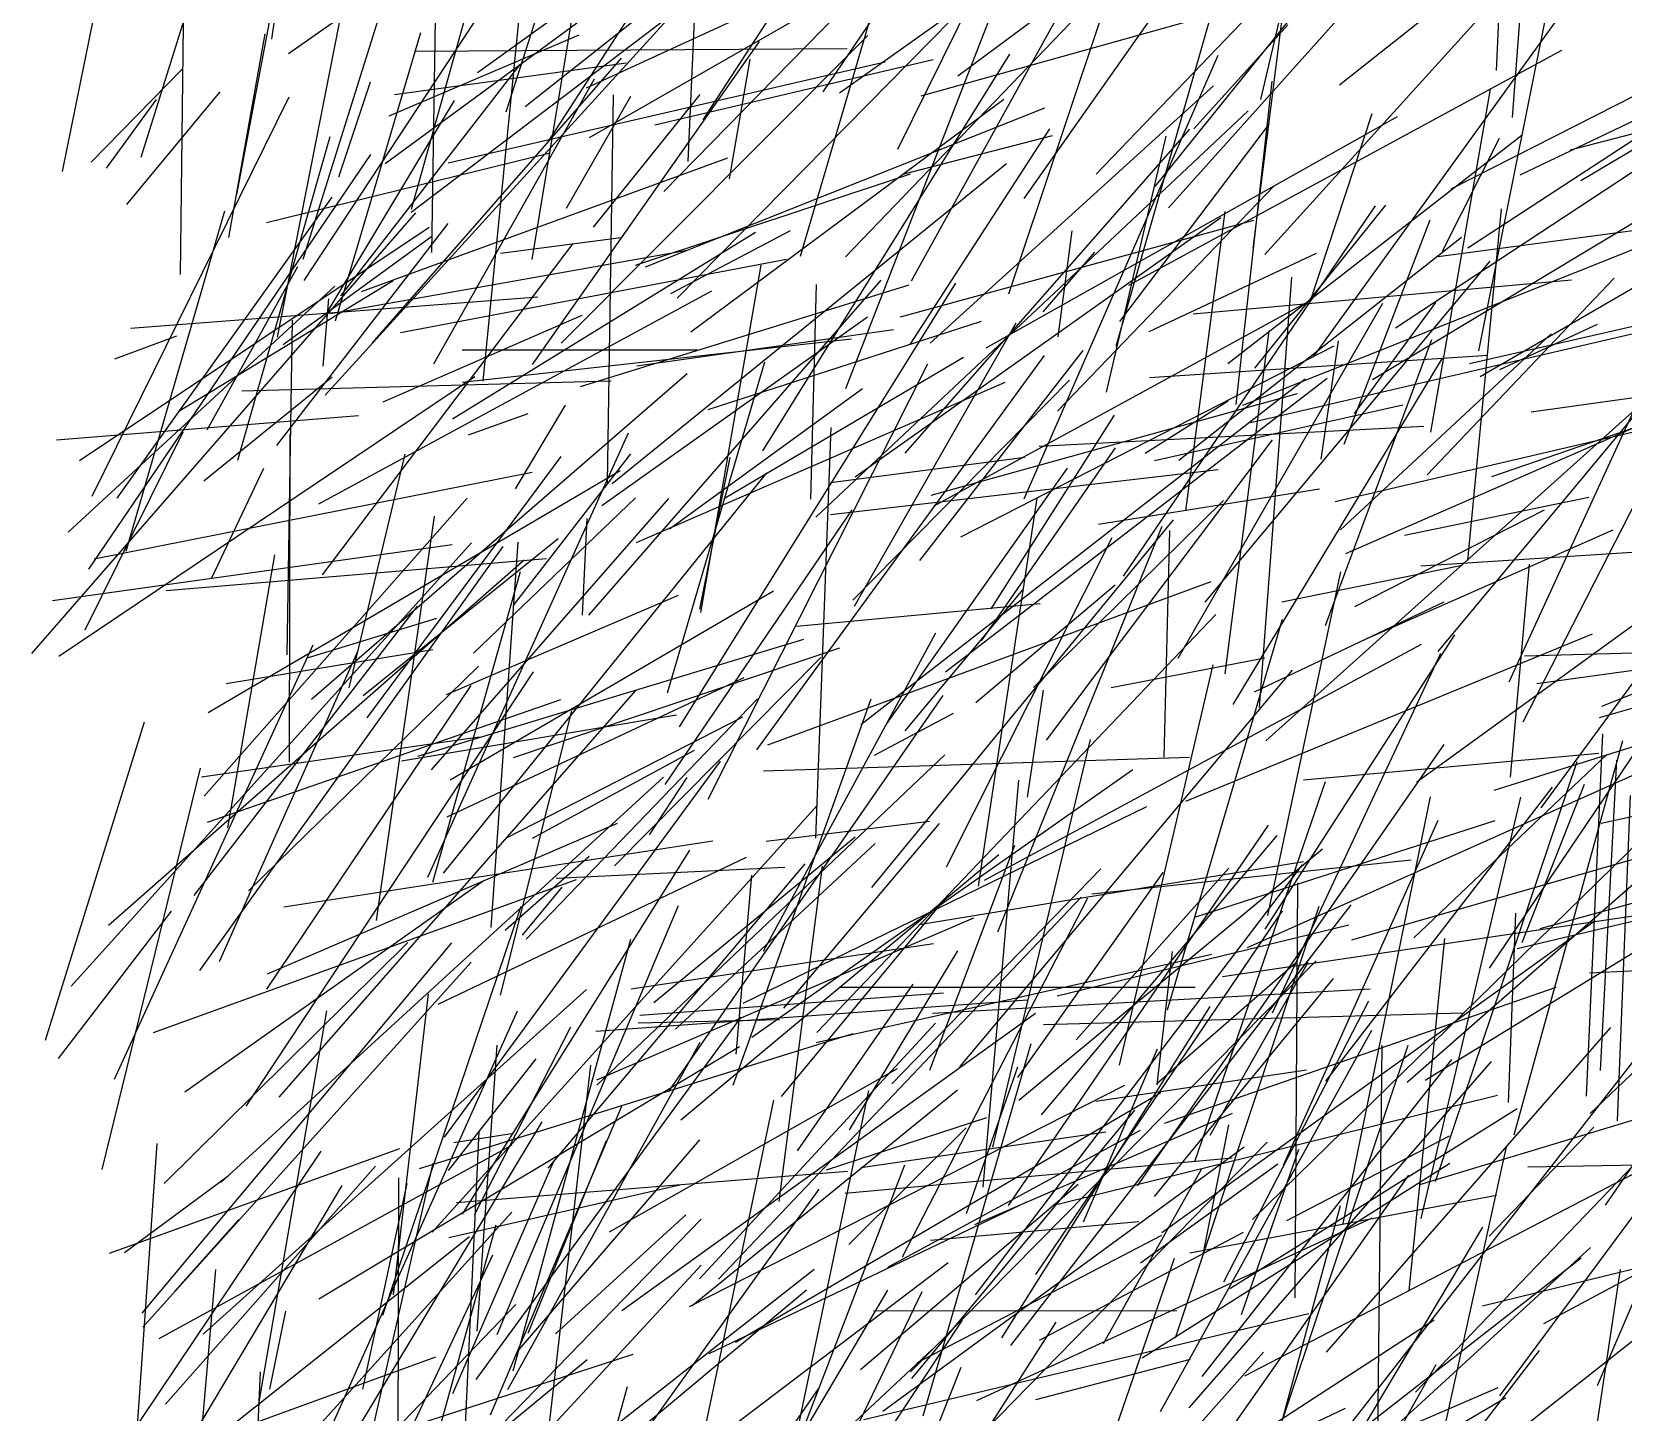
# Model space of a CAD drawing. Header units: metres. Extents: x 0 to 1019, y 0 to 619.
# Drawn here: x 0.2 to 71.5, y 294.1 to 355.9 of the extents above; entities that cross this region are included whole.
import ezdxf

# ---------------------------------------------------------------- set-up
doc = ezdxf.new("R2010")
doc.units = ezdxf.units.M

msp = doc.modelspace()

# ---------------------------------------------------------------- linework, layer by layer
at = {"color": 162}
for p, q in [((35.666, 353.242), (48.367, 371.918)), ((3.918, 341.278), (6.694, 342.309)), ((7.922, 321.683), (19.708, 335.035)), ((18.948, 322.404), (33.447, 330.873))]:
    msp.add_line(p, q, dxfattribs=at)
at = {"color": 44}
for p, q in [((5.108, 350.314), (11.267, 369.99)), ((63.238, 345.861), (81.822, 348.344)), ((24.788, 340.039), (39.525, 344.585)), ((13.267, 340.94), (13.518, 343.966)), ((16.416, 299.341), (17.989, 312.816))]:
    msp.add_line(p, q, dxfattribs=at)
at = {"color": 242}
for p, q in [((29.615, 350.11), (30.509, 369.776)), ((65.058, 341.63), (68.066, 356.58)), ((55.818, 311.975), (63.357, 328.079))]:
    msp.add_line(p, q, dxfattribs=at)
at = {"color": 204}
for p, q in [((55.294, 352.889), (59.235, 369.827)), ((21.878, 335.45), (24.12, 339.191))]:
    msp.add_line(p, q, dxfattribs=at)
at = {"color": 241}
msp.add_line((21.461, 352.349), (26.75, 368.826), dxfattribs=at)
at = {"color": 197}
for p, q in [((47.916, 349.549), (66.702, 369.126)), ((42.772, 328.633), (48.784, 337.284))]:
    msp.add_line(p, q, dxfattribs=at)
at = {"color": 166}
for p, q in [((58.811, 353.552), (76.943, 367.92)), ((30.135, 300.05), (40.707, 311.509))]:
    msp.add_line(p, q, dxfattribs=at)
at = {"color": 130}
for p, q in [((1.583, 349.673), (5.067, 366.98)), ((12.415, 344.782), (20.468, 356.999)), ((55.026, 340.86), (60.898, 348.153)), ((54.833, 338.418), (74.196, 342.921))]:
    msp.add_line(p, q, dxfattribs=at)
at = {"color": 90}
for p, q in [((10.954, 355.598), (12.612, 366.977)), ((18.132, 346.032), (18.383, 362.131)), ((51.587, 327.862), (60.757, 343.774)), ((19.365, 287.623), (20.25, 306.669))]:
    msp.add_line(p, q, dxfattribs=at)
at = {"color": 142}
for p, q in [((39.017, 350.668), (46.971, 366.755)), ((6.129, 304.328), (17.055, 315.124)), ((47.341, 302.609), (50.664, 310.36))]:
    msp.add_line(p, q, dxfattribs=at)
at = {"color": 195}
for p, q in [((28.537, 348.77), (44.826, 365.431)), ((60.295, 340.355), (72.62, 347.753)), ((30.524, 339), (42.769, 342.955)), ((57.094, 289.336), (66.275, 294.734))]:
    msp.add_line(p, q, dxfattribs=at)
at = {"color": 164}
for p, q in [((36.68, 345.843), (55.596, 365.532)), ((13.815, 342.971), (17.634, 355.901)), ((67.053, 325.014), (74.462, 339.495)), ((25.531, 308.736), (41.121, 323.536)), ((43.686, 297.413), (53.025, 312.252)), ((57.813, 290.235), (70.073, 301.45))]:
    msp.add_line(p, q, dxfattribs=at)
at = {"color": 52}
for p, q in [((44.684, 348.454), (56.873, 365.771)), ((19.487, 341.676), (30.039, 341.681)), ((6.239, 291.17), (19.814, 301.952))]:
    msp.add_line(p, q, dxfattribs=at)
at = {"color": 126}
for p, q in [((22.623, 345.721), (25.817, 365.05)), ((30.512, 321.539), (40.369, 341.05)), ((70.382, 295.269), (77.639, 312.189)), ((39.338, 287.528), (46.123, 298.11)), ((32.902, 289.753), (40.565, 296.878))]:
    msp.add_line(p, q, dxfattribs=at)
at = {"color": 173}
for p, q in [((16.046, 350.021), (35.018, 363.965)), ((62.279, 322.321), (78.671, 334.196))]:
    msp.add_line(p, q, dxfattribs=at)
at = {"color": 236}
for p, q in [((22.318, 352.575), (36.637, 363.927)), ((25.532, 308.97), (42.425, 316.233))]:
    msp.add_line(p, q, dxfattribs=at)
at = {"color": 99}
for p, q in [((23.314, 350.958), (31.451, 363.537)), ((42.981, 341.769), (61.419, 352.137)), ((37.852, 317.587), (51.373, 334.056))]:
    msp.add_line(p, q, dxfattribs=at)
at = {"color": 115}
for p, q in [((30.297, 351.982), (37.554, 363.157)), ((21.782, 330.203), (27.056, 337.017)), ((1.128, 330.444), (19.037, 332.96)), ((27.064, 313.042), (40.619, 315.08)), ((15.991, 285.321), (30.205, 300.668))]:
    msp.add_line(p, q, dxfattribs=at)
at = {"color": 143}
for p, q in [((41.71, 353.961), (54.713, 363.61)), ((31.28, 335.047), (41.969, 341.346)), ((56.302, 305.148), (63.238, 320.601)), ((30.557, 296.703), (44.803, 303.503))]:
    msp.add_line(p, q, dxfattribs=at)
at = {"color": 138}
for p, q in [((17.221, 347.975), (21.318, 362.612)), ((33.117, 319.661), (40.441, 320.562)), ((19.513, 302.949), (29.702, 319.265)), ((50.636, 308.803), (56.846, 314.213))]:
    msp.add_line(p, q, dxfattribs=at)
at = {"color": 235}
for p, q in [((20.171, 354.098), (31.834, 362.489)), ((6.792, 338.927), (16.392, 344.785)), ((36.826, 301.588), (42.084, 306.823))]:
    msp.add_line(p, q, dxfattribs=at)
at = {"color": 41}
for p, q in [((65.857, 354.191), (66.256, 362.976)), ((59.02, 337.446), (62.883, 347.509)), ((5.145, 298.515), (19.032, 315.106))]:
    msp.add_line(p, q, dxfattribs=at)
at = {"color": 224}
msp.add_line((6.869, 345.053), (7.054, 360.247), dxfattribs=at)
at = {"color": 104}
msp.add_line((9.393, 348.644), (11.587, 360.251), dxfattribs=at)
at = {"color": 190}
for p, q in [((34.654, 345.875), (38.968, 360.563)), ((49.377, 344.568), (68.78, 355.108)), ((8.056, 338.088), (12.129, 345.416)), ((35.383, 311.084), (53.267, 329.824)), ((18.826, 320.756), (32.133, 326.991)), ((33, 322.811), (52.089, 323.419)), ((67.98, 298.043), (83.444, 306.339))]:
    msp.add_line(p, q, dxfattribs=at)
at = {"color": 2}
for p, q in [((69.633, 349.259), (88.429, 360.411)), ((13.584, 343.309), (29.573, 346.138)), ((55.233, 325.65), (56.686, 344.936)), ((10.737, 313.029), (19.892, 326.631)), ((13.059, 299.158), (31.921, 310.457)), ((35.821, 304.932), (43.006, 307.28)), ((22.451, 297.624), (25.968, 306.243)), ((62.517, 289.836), (81.698, 304.974))]:
    msp.add_line(p, q, dxfattribs=at)
at = {"color": 159}
msp.add_line((25.059, 353.421), (38.509, 359.6), dxfattribs=at)
at = {"color": 85}
for p, q in [((25.206, 351.199), (40.446, 359.939)), ((42.908, 317.91), (62.494, 328.489))]:
    msp.add_line(p, q, dxfattribs=at)
at = {"color": 184}
for p, q in [((29.128, 343.998), (44.438, 359.548)), ((55.465, 345.946), (65.277, 356.764)), ((13.549, 286.959), (25.101, 296.43))]:
    msp.add_line(p, q, dxfattribs=at)
at = {"color": 8}
for p, q in [((54.952, 346.215), (56.705, 360.194)), ((12.37, 345.741), (16.216, 358.041))]:
    msp.add_line(p, q, dxfattribs=at)
at = {"color": 50}
for p, q in [((11.207, 342.242), (14.573, 359.256)), ((41.154, 327.256), (58.258, 340.403)), ((27.299, 333.04), (43.837, 340.234))]:
    msp.add_line(p, q, dxfattribs=at)
at = {"color": 11}
for p, q in [((36.683, 339.945), (44.239, 359.369)), ((21.06, 297.553), (29.192, 316.78)), ((2.823, 279.065), (21.891, 298.895))]:
    msp.add_line(p, q, dxfattribs=at)
at = {"color": 88}
for p, q in [((50.55, 348.991), (58.536, 358.904)), ((65.648, 336.003), (73.902, 338.833)), ((29.056, 311.244), (37.999, 319.551))]:
    msp.add_line(p, q, dxfattribs=at)
at = {"color": 227}
for p, q in [((57.638, 341.354), (70.627, 359.321)), ((36.629, 290.226), (41.915, 298.206))]:
    msp.add_line(p, q, dxfattribs=at)
at = {"color": 176}
for p, q in [((36.402, 353.192), (43.559, 358.283)), ((48.01, 333.869), (57.923, 335.443)), ((46.155, 312.731), (59.229, 315.912)), ((23.68, 297.585), (29.519, 302.919))]:
    msp.add_line(p, q, dxfattribs=at)
at = {"color": 98}
for p, q in [((43.996, 344.186), (48.682, 358.222)), ((39.356, 337.043), (52.103, 351.565)), ((13.43, 292.957), (21.965, 312.06)), ((45.372, 297.306), (54.514, 302.144))]:
    msp.add_line(p, q, dxfattribs=at)
at = {"color": 155}
for p, q in [((11.709, 354.961), (15.994, 357.966)), ((46.214, 342.265), (46.838, 347.017)), ((27.881, 319.941), (29.576, 322.521))]:
    msp.add_line(p, q, dxfattribs=at)
at = {"color": 222}
for p, q in [((13.345, 339.639), (30.113, 358.049)), ((47.014, 310.763), (53.855, 318.456))]:
    msp.add_line(p, q, dxfattribs=at)
at = {"color": 177}
for p, q in [((17.199, 347.847), (30.647, 358.052)), ((27.713, 345.397), (45.605, 352.515)), ((26.288, 289.424), (41.275, 300.782))]:
    msp.add_line(p, q, dxfattribs=at)
at = {"color": 201}
for p, q in [((20.428, 340.276), (22.156, 357.735)), ((1.961, 313.166), (19.906, 333.023)), ((26.325, 318.558), (35.567, 327.894))]:
    msp.add_line(p, q, dxfattribs=at)
at = {"color": 253}
for p, q in [((48.807, 341.847), (53.339, 357.668)), ((40.51, 335.168), (56.939, 339.727)), ((18.874, 304.901), (22.806, 309.908))]:
    msp.add_line(p, q, dxfattribs=at)
at = {"color": 141}
for p, q in [((51.154, 348.047), (59.843, 357.738)), ((22.642, 341.023), (32.823, 355.494)), ((50.308, 340.433), (65.469, 341.445)), ((36.643, 303.896), (54.009, 305.48)), ((10.864, 295.108), (11.588, 298.601))]:
    msp.add_line(p, q, dxfattribs=at)
at = {"color": 19}
for p, q in [((66.918, 349.515), (83.396, 357.398)), ((33.702, 303.523), (35.645, 318.538)), ((15.929, 298.428), (22.132, 316.753))]:
    msp.add_line(p, q, dxfattribs=at)
at = {"color": 150}
for p, q in [((39.639, 344.773), (46.353, 356.921)), ((59.853, 328.656), (71.092, 333.608)), ((62.652, 308.958), (82.469, 321.091)), ((49.111, 286.432), (61.932, 304.696))]:
    msp.add_line(p, q, dxfattribs=at)
at = {"color": 112}
for p, q in [((40.063, 353.063), (55.208, 357.283)), ((31.64, 308.729), (37.83, 326.043))]:
    msp.add_line(p, q, dxfattribs=at)
at = {"color": 100}
for p, q in [((64.572, 346.245), (81.212, 357.116)), ((32.968, 337.153), (44.045, 354.929)), ((50.525, 336.724), (61.661, 339.22))]:
    msp.add_line(p, q, dxfattribs=at)
at = {"color": 106}
for p, q in [((66.568, 352.092), (66.95, 357.028)), ((8.611, 314.263), (14.821, 328.169)), ((66.785, 314.846), (80.529, 318.122)), ((45.205, 294.639), (52.141, 296.452))]:
    msp.add_line(p, q, dxfattribs=at)
at = {"color": 59}
for p, q in [((52.294, 351.583), (56.501, 356.247)), ((3.678, 301.203), (16.693, 305.898))]:
    msp.add_line(p, q, dxfattribs=at)
at = {"color": 23}
for p, q in [((9.032, 346.708), (10.665, 355.843)), ((18.784, 326.236), (29.187, 330.681)), ((70.739, 303.354), (83.614, 322.049)), ((60.534, 292.907), (60.737, 310.517))]:
    msp.add_line(p, q, dxfattribs=at)
at = {"color": 91}
for p, q in [((16.221, 352.157), (24.733, 355.793)), ((18.116, 322.854), (28.751, 335.011))]:
    msp.add_line(p, q, dxfattribs=at)
at = {"color": 109}
for p, q in [((23.933, 341.975), (37.678, 355.756)), ((27.323, 340.954), (38.825, 342.588))]:
    msp.add_line(p, q, dxfattribs=at)
at = {"color": 129}
for p, q in [((63.826, 348.888), (76.924, 355.559)), ((38.571, 300.578), (49.894, 306.719)), ((13.059, 285.077), (30.209, 302.728))]:
    msp.add_line(p, q, dxfattribs=at)
at = {"color": 152}
for p, q in [((15.479, 341.993), (26.639, 354.741)), ((51.618, 336.738), (64.286, 346.72)), ((56.459, 302.664), (63.743, 306.465))]:
    msp.add_line(p, q, dxfattribs=at)
at = {"color": 231}
msp.add_line((16.451, 353.118), (26.84, 354.542), dxfattribs=at)
at = {"color": 1}
for p, q in [((17.36, 355.055), (36.743, 355.182)), ((3.637, 315.899), (22.277, 332.274)), ((42.495, 299.334), (57.161, 318.605)), ((39.226, 301.04), (47.532, 317.119))]:
    msp.add_line(p, q, dxfattribs=at)
at = {"color": 146}
for p, q in [((18.869, 350.054), (38.454, 354.582)), ((50.858, 302.13), (70.283, 316.103)), ((32.089, 286.32), (39.329, 305.156))]:
    msp.add_line(p, q, dxfattribs=at)
at = {"color": 132}
msp.add_line((28.128, 351.756), (40.599, 354.683), dxfattribs=at)
at = {"color": 255}
for p, q in [((31.467, 349.343), (32.398, 354.709)), ((29.677, 298.806), (49.194, 308.736))]:
    msp.add_line(p, q, dxfattribs=at)
at = {"color": 226}
msp.add_line((44.682, 335.005), (53.377, 354.883), dxfattribs=at)
at = {"color": 154}
for p, q in [((69.171, 350.642), (85.86, 354.975)), ((1.3, 337.64), (14.842, 338.738)), ((7.875, 297.567), (25.069, 313.017))]:
    msp.add_line(p, q, dxfattribs=at)
at = {"color": 102}
for p, q in [((2.861, 350.088), (6.946, 354.26)), ((39.356, 324.6), (44.632, 330.941))]:
    msp.add_line(p, q, dxfattribs=at)
at = {"color": 103}
for p, q in [((14.056, 344.091), (22.091, 354.466)), ((11.285, 308.187), (27.277, 326.418)), ((52.338, 305.315), (58.193, 322.337))]:
    msp.add_line(p, q, dxfattribs=at)
at = {"color": 16}
for p, q in [((18.226, 341.047), (25.427, 353.814)), ((29.745, 342.482), (43.766, 352.912)), ((21.538, 295.098), (30.164, 310.655))]:
    msp.add_line(p, q, dxfattribs=at)
at = {"color": 7}
for p, q in [((4.453, 348.187), (8.643, 353.236)), ((49.14, 331.534), (60.427, 348.135))]:
    msp.add_line(p, q, dxfattribs=at)
at = {"color": 178}
for p, q in [((13.968, 349.428), (15.376, 353.682)), ((35.343, 334.176), (54.729, 352.384)), ((66.652, 306.511), (71.516, 324.176)), ((7.061, 308.431), (20.477, 317.922))]:
    msp.add_line(p, q, dxfattribs=at)
at = {"color": 14}
for p, q in [((25.379, 347.176), (30.163, 353.124)), ((65.121, 340.486), (80.834, 349.588)), ((71.273, 307.134), (71.864, 321.711)), ((6.858, 282.12), (8.443, 300.47))]:
    msp.add_line(p, q, dxfattribs=at)
at = {"color": 245}
for p, q in [((26, 335.713), (26.271, 353.111)), ((37.103, 335.99), (53.495, 347.602)), ((18.14, 302.149), (35.408, 321.259))]:
    msp.add_line(p, q, dxfattribs=at)
at = {"color": 42}
for p, q in [((40.47, 341.973), (53.17, 353.512)), ((28.698, 326.314), (33.064, 341.139)), ((65.228, 298.838), (83.815, 303.4))]:
    msp.add_line(p, q, dxfattribs=at)
at = {"color": 4}
for p, q in [((54.19, 339.235), (55.798, 353.713)), ((67.406, 338.894), (82.181, 340.976))]:
    msp.add_line(p, q, dxfattribs=at)
at = {"color": 254}
for p, q in [((62.912, 337.983), (65.59, 353.353)), ((46.181, 338.924), (55.894, 349.019)), ((11.649, 328.015), (11.89, 343.007))]:
    msp.add_line(p, q, dxfattribs=at)
at = {"color": 95}
for p, q in [((2.903, 335.128), (11.741, 353.021)), ((3.002, 332.312), (22.624, 336.196))]:
    msp.add_line(p, q, dxfattribs=at)
at = {"color": 203}
for p, q in [((3.544, 349.811), (5.787, 352.899)), ((58.98, 302.532), (62.902, 321.642)), ((53.897, 299.617), (66.782, 307.681))]:
    msp.add_line(p, q, dxfattribs=at)
at = {"color": 207}
for p, q in [((13.486, 343.43), (19.14, 352.85)), ((21.418, 315.676), (25.177, 318.992)), ((26.102, 302.155), (38.999, 309.471))]:
    msp.add_line(p, q, dxfattribs=at)
at = {"color": 211}
for p, q in [((24.163, 348.022), (27.048, 353.045)), ((39.244, 349.554), (45.959, 351.28)), ((3.951, 287.199), (14.107, 304.237))]:
    msp.add_line(p, q, dxfattribs=at)
at = {"color": 32}
for p, q in [((48.976, 342.951), (55.681, 351.803)), ((4.626, 342.655), (22.879, 344.054)), ((37.08, 330.186), (44.33, 342.894)), ((67.81, 315.746), (84.086, 320.223)), ((26.654, 298.632), (45.196, 311.952))]:
    msp.add_line(p, q, dxfattribs=at)
at = {"color": 21}
for p, q in [((57.51, 343.831), (60.275, 352.26)), ((28.779, 333.651), (37.439, 339.943)), ((2.595, 329.138), (6.978, 338.007)), ((38.516, 324.907), (46.632, 336.378)), ((7.737, 313.863), (21.333, 332.872)), ((54.694, 314.901), (72.347, 322.781)), ((20.165, 297.701), (21.057, 310.517))]:
    msp.add_line(p, q, dxfattribs=at)
at = {"color": 183}
for p, q in [((9.431, 336.737), (13.572, 351.239)), ((4.359, 301.232), (9.009, 304.666))]:
    msp.add_line(p, q, dxfattribs=at)
at = {"color": 172}
msp.add_line((39.578, 341.922), (45.835, 351.587), dxfattribs=at)
at = {"color": 33}
for p, q in [((48.371, 339.775), (51.049, 351.256)), ((9.651, 277.724), (10.456, 295.881))]:
    msp.add_line(p, q, dxfattribs=at)
at = {"color": 206}
for p, q in [((53.805, 341.059), (67.012, 351.315)), ((36.001, 335.726), (44.718, 336.862)), ((51.923, 321.455), (70.164, 328.953))]:
    msp.add_line(p, q, dxfattribs=at)
at = {"color": 9}
msp.add_line((61.335, 342.667), (74.064, 351.041), dxfattribs=at)
at = {"color": 81}
for p, q in [((63.434, 346.093), (65.991, 351.166)), ((14.43, 326.539), (16.933, 337.007)), ((5.657, 311.084), (24.622, 317.94))]:
    msp.add_line(p, q, dxfattribs=at)
at = {"color": 139}
for p, q in [((2.752, 331.857), (15.401, 350.431)), ((4.021, 335.027), (13.665, 348.516)), ((20.119, 295.538), (31.991, 311.777))]:
    msp.add_line(p, q, dxfattribs=at)
at = {"color": 111}
for p, q in [((10.717, 347.383), (23.44, 350.502)), ((44.395, 309.078), (50.912, 318.253))]:
    msp.add_line(p, q, dxfattribs=at)
at = {"color": 189}
for p, q in [((14.973, 344.29), (31.403, 350.282)), ((23.712, 318.006), (33.952, 318.498)), ((53.575, 313.591), (72.489, 316.395)), ((27.383, 311.527), (33.717, 311.671)), ((21.634, 284.761), (35.494, 304.074))]:
    msp.add_line(p, q, dxfattribs=at)
at = {"color": 68}
for p, q in [((26.218, 335.683), (43.889, 350.033)), ((36.855, 306.732), (41.706, 314.742))]:
    msp.add_line(p, q, dxfattribs=at)
at = {"color": 136}
for p, q in [((27.259, 345.468), (39.581, 349.571)), ((1.408, 327.954), (20.054, 340.484)), ((66.419, 326.808), (72.818, 340.713)), ((61.855, 308.866), (80.549, 325.261)), ((5.181, 297.892), (19.889, 314.234))]:
    msp.add_line(p, q, dxfattribs=at)
at = {"color": 87}
for p, q in [((0.201, 328.073), (17.42, 347.822)), ((40.576, 311.954), (60.193, 313.045)), ((45.551, 311.444), (64.33, 311.967))]:
    msp.add_line(p, q, dxfattribs=at)
at = {"color": 251}
msp.add_line((4.43, 332.655), (8.847, 347.906), dxfattribs=at)
at = {"color": 96}
for p, q in [((39.135, 343.157), (54.978, 347.481)), ((45.528, 343.385), (47.855, 346.052)), ((30.14, 330.057), (31.502, 336.857))]:
    msp.add_line(p, q, dxfattribs=at)
at = {"color": 191}
for p, q in [((51.931, 334.462), (53.699, 347.876)), ((6.228, 330.895), (23.271, 332.326)), ((54.576, 295.71), (73.94, 305.771)), ((56.182, 287.176), (65.238, 302.372))]:
    msp.add_line(p, q, dxfattribs=at)
at = {"color": 37}
msp.add_line((63.243, 328.158), (79.628, 347.856), dxfattribs=at)
at = {"color": 15}
for p, q in [((64.57, 332.234), (66.085, 347.993)), ((2.338, 336.712), (18.009, 347.18)), ((62.221, 294.966), (76.3, 309.627))]:
    msp.add_line(p, q, dxfattribs=at)
at = {"color": 45}
msp.add_line((11.181, 337.392), (18.87, 347.344), dxfattribs=at)
at = {"color": 30}
for p, q in [((11.473, 341.919), (18.129, 346.765)), ((55.6, 316.327), (58.874, 331.724))]:
    msp.add_line(p, q, dxfattribs=at)
at = {"color": 148}
for p, q in [((19.064, 338.591), (32.644, 346.944)), ((41.849, 333.292), (58.58, 341.855)), ((11.559, 281.283), (20.86, 301.129))]:
    msp.add_line(p, q, dxfattribs=at)
at = {"color": 250}
for p, q in [((21.207, 346.008), (26.608, 346.711)), ((8.107, 325.423), (26.569, 336.265)), ((39.972, 315.925), (57.207, 318.748))]:
    msp.add_line(p, q, dxfattribs=at)
at = {"color": 156}
for p, q in [((28.852, 344.202), (34.206, 347.025)), ((8.666, 304.368), (28.517, 322.536)), ((37.36, 305.047), (48.342, 306.641))]:
    msp.add_line(p, q, dxfattribs=at)
at = {"color": 169}
for p, q in [((54.491, 339.193), (73.492, 346.78)), ((62.143, 315.336), (70.798, 323.548)), ((40.723, 280.22), (55.408, 296.771))]:
    msp.add_line(p, q, dxfattribs=at)
at = {"color": 43}
for p, q in [((13.226, 331.599), (24.471, 346.441)), ((10.766, 313.715), (26.447, 320.462))]:
    msp.add_line(p, q, dxfattribs=at)
at = {"color": 39}
msp.add_line((50.287, 342.502), (57.78, 346.011), dxfattribs=at)
at = {"color": 69}
msp.add_line((16.723, 342.45), (34.032, 345.744), dxfattribs=at)
at = {"color": 182}
for p, q in [((30.189, 329.909), (32.894, 345.475)), ((70.542, 320.473), (72.959, 320.989)), ((21.781, 295.927), (27.047, 315.273)), ((35.379, 279.802), (41.857, 296.098))]:
    msp.add_line(p, q, dxfattribs=at)
at = {"color": 192}
for p, q in [((52.791, 330.376), (65.573, 345.657)), ((62.471, 331.993), (80.649, 333.185)), ((70.517, 309.39), (71.255, 323.296))]:
    msp.add_line(p, q, dxfattribs=at)
at = {"color": 208}
for p, q in [((64.645, 341.065), (84.448, 345.605)), ((6.612, 299.502), (9.481, 302.705))]:
    msp.add_line(p, q, dxfattribs=at)
at = {"color": 225}
for p, q in [((25.176, 329.794), (38.267, 344.801)), ((1.831, 333.504), (13.781, 344.524))]:
    msp.add_line(p, q, dxfattribs=at)
at = {"color": 168}
for p, q in [((29.235, 324.785), (41.626, 344.659)), ((50.647, 308.737), (51.329, 314.717)), ((60.968, 287.991), (67.785, 296.837))]:
    msp.add_line(p, q, dxfattribs=at)
at = {"color": 249}
msp.add_line((35.124, 334.984), (35.367, 344.599), dxfattribs=at)
at = {"color": 58}
for p, q in [((52.265, 343.291), (69.213, 344.809)), ((15.234, 325.184), (23.935, 336.892)), ((59.509, 330.175), (68.006, 334.513))]:
    msp.add_line(p, q, dxfattribs=at)
at = {"color": 118}
for p, q in [((62.742, 336.083), (71.132, 344.89)), ((70.469, 325.206), (84.32, 329.132))]:
    msp.add_line(p, q, dxfattribs=at)
at = {"color": 193}
msp.add_line((13.07, 334.775), (30.681, 344.318), dxfattribs=at)
at = {"color": 119}
msp.add_line((40.652, 334.684), (57.438, 343.86), dxfattribs=at)
at = {"color": 63}
for p, q in [((15.944, 339.343), (24.877, 343.226)), ((43.981, 303.337), (55.638, 320.373)), ((29.293, 307.181), (43.545, 319.068)), ((25.489, 311.152), (44.832, 312.553))]:
    msp.add_line(p, q, dxfattribs=at)
at = {"color": 60}
for p, q in [((25.748, 334.7), (37.659, 343.149)), ((54.052, 325.79), (63.43, 341.306))]:
    msp.add_line(p, q, dxfattribs=at)
at = {"color": 54}
for p, q in [((59.492, 338.821), (63.134, 343.796)), ((7.918, 335.812), (13.666, 340.467)), ((42.516, 325.869), (48.756, 331.15))]:
    msp.add_line(p, q, dxfattribs=at)
at = {"color": 53}
for p, q in [((53.697, 327.165), (55.667, 342.533)), ((44.83, 321.634), (45.55, 326.432)), ((42.56, 294.602), (60.278, 302.779))]:
    msp.add_line(p, q, dxfattribs=at)
at = {"color": 145}
for p, q in [((66.005, 340.8), (70.377, 342.824)), ((21.787, 323.405), (36.424, 328.328))]:
    msp.add_line(p, q, dxfattribs=at)
at = {"color": 246}
for p, q in [((19.494, 340.225), (36.948, 342.169)), ((54.321, 280.532), (63.144, 296.219))]:
    msp.add_line(p, q, dxfattribs=at)
at = {"color": 215}
msp.add_line((57.999, 336.782), (58.775, 342.085), dxfattribs=at)
at = {"color": 220}
msp.add_line((58.196, 329.333), (62.955, 342.135), dxfattribs=at)
at = {"color": 131}
for p, q in [((58.864, 333.615), (68.299, 342.397)), ((15.649, 316.101), (18.251, 334.222)), ((41.805, 309.553), (56.71, 327.318)), ((46.792, 287.659), (63.066, 298.216))]:
    msp.add_line(p, q, dxfattribs=at)
at = {"color": 40}
for p, q in [((32.696, 323.753), (45.588, 341.427)), ((24.878, 329.792), (25.091, 334.121)), ((67.666, 326.725), (72.969, 327.464)), ((38.752, 308.79), (48.115, 318.426)), ((52.112, 301.223), (65.852, 303.798))]:
    msp.add_line(p, q, dxfattribs=at)
at = {"color": 117}
msp.add_line((39.999, 332.243), (47.33, 341.655), dxfattribs=at)
at = {"color": 157}
for p, q in [((9.615, 339.842), (26.177, 340.288)), ((33.917, 312.181), (40.884, 320.455)), ((40.456, 309.397), (44.26, 319.478))]:
    msp.add_line(p, q, dxfattribs=at)
at = {"color": 66}
for p, q in [((12.743, 326.031), (29.572, 340.617)), ((53.639, 299.916), (60.13, 312.505)), ((37.928, 298.614), (51.526, 298.639))]:
    msp.add_line(p, q, dxfattribs=at)
at = {"color": 135}
for p, q in [((36.996, 330.46), (46.72, 340.316)), ((56.235, 330.392), (64.323, 332.023))]:
    msp.add_line(p, q, dxfattribs=at)
at = {"color": 114}
msp.add_line((37.368, 324.894), (57.282, 340.378), dxfattribs=at)
at = {"color": 67}
msp.add_line((55.521, 324.151), (73.431, 340.225), dxfattribs=at)
at = {"color": 28}
msp.add_line((50.102, 337.048), (53.823, 339.395), dxfattribs=at)
at = {"color": 223}
for p, q in [((59.096, 332.546), (74.081, 339.101)), ((28.082, 312.437), (37.111, 319.861)), ((31.78, 310.118), (32.472, 318.141)), ((1.404, 309.918), (6.462, 316.524)), ((35.363, 310.644), (53.1, 314.592))]:
    msp.add_line(p, q, dxfattribs=at)
at = {"color": 83}
for p, q in [((19.78, 337.862), (22.456, 338.818)), ((59.375, 315.238), (74.477, 319.564))]:
    msp.add_line(p, q, dxfattribs=at)
at = {"color": 75}
for p, q in [((35.343, 319.796), (36.033, 338.195)), ((17.951, 318.056), (26.94, 337.952))]:
    msp.add_line(p, q, dxfattribs=at)
at = {"color": 153}
for p, q in [((43.198, 330.067), (48.737, 338.757)), ((19.244, 303.471), (36.758, 304.87))]:
    msp.add_line(p, q, dxfattribs=at)
at = {"color": 92}
for p, q in [((45.35, 337.367), (62.593, 338.251)), ((29.779, 298.842), (41.699, 308.514)), ((52.724, 301.214), (53.853, 306.946))]:
    msp.add_line(p, q, dxfattribs=at)
at = {"color": 234}
for p, q in [((58.631, 334.886), (73.876, 338.437)), ((0.811, 310.748), (5.248, 325.003))]:
    msp.add_line(p, q, dxfattribs=at)
at = {"color": 57}
for p, q in [((11.75, 323.203), (11.787, 337.895)), ((44.451, 308.052), (58.062, 319.319))]:
    msp.add_line(p, q, dxfattribs=at)
at = {"color": 26}
for p, q in [((45.683, 324.183), (55.811, 337.645)), ((45.21, 300.245), (56.263, 316.539)), ((52.667, 295.676), (63.86, 309.872))]:
    msp.add_line(p, q, dxfattribs=at)
at = {"color": 160}
for p, q in [((8.265, 331.464), (10.594, 336.381)), ((31.744, 297.221), (50.812, 308.399))]:
    msp.add_line(p, q, dxfattribs=at)
at = {"color": 238}
for p, q in [((18.649, 318.23), (33.142, 336.166)), ((28.586, 322.198), (36.976, 334.515)), ((33.002, 314.733), (40.717, 329)), ((52.02, 287.25), (69.654, 300.985))]:
    msp.add_line(p, q, dxfattribs=at)
at = {"color": 121}
msp.add_line((35.995, 334.294), (53.38, 336.315), dxfattribs=at)
at = {"color": 110}
for p, q in [((67.858, 321.163), (78.28, 335.329)), ((55.842, 292.464), (61.898, 310.517))]:
    msp.add_line(p, q, dxfattribs=at)
at = {"color": 77}
for p, q in [((19.994, 328.093), (27.254, 335.046)), ((15.048, 326.188), (23.795, 333.225)), ((41.196, 318.517), (48.629, 333.263)), ((37.969, 323.519), (41.515, 325.401))]:
    msp.add_line(p, q, dxfattribs=at)
at = {"color": 123}
for p, q in [((42.641, 317.651), (45.265, 335.032)), ((39.904, 296.307), (50.858, 302.006))]:
    msp.add_line(p, q, dxfattribs=at)
at = {"color": 165}
msp.add_line((45.106, 326.552), (53.612, 334.924), dxfattribs=at)
at = {"color": 161}
for p, q in [((61.728, 333.376), (69.99, 335.077)), ((10.393, 294.537), (13.428, 312.062)), ((12.076, 292.385), (21.714, 303.041)), ((34.048, 286.87), (40.105, 299.48))]:
    msp.add_line(p, q, dxfattribs=at)
at = {"color": 35}
msp.add_line((43.507, 315.603), (50.875, 333.771), dxfattribs=at)
at = {"color": 127}
for p, q in [((50.957, 323.43), (51.207, 333.575)), ((54.424, 298.46), (57.001, 305.858))]:
    msp.add_line(p, q, dxfattribs=at)
at = {"color": 25}
for p, q in [((70.579, 325.711), (90.207, 333.511)), ((22.881, 276.834), (35.46, 295.127))]:
    msp.add_line(p, q, dxfattribs=at)
at = {"color": 49}
for p, q in [((8.993, 320.261), (11.087, 332.495)), ((48.581, 326.544), (55.478, 327.877))]:
    msp.add_line(p, q, dxfattribs=at)
at = {"color": 27}
for p, q in [((20.784, 315.795), (21.998, 333.056)), ((5.995, 292.082), (18.312, 296.554))]:
    msp.add_line(p, q, dxfattribs=at)
at = {"color": 46}
for p, q in [((18.179, 317.821), (22.11, 331.748)), ((38.35, 294.12), (54.543, 305.961))]:
    msp.add_line(p, q, dxfattribs=at)
at = {"color": 175}
for p, q in [((66.487, 322.534), (67.335, 332.073)), ((40.483, 301.783), (49.829, 302.624))]:
    msp.add_line(p, q, dxfattribs=at)
at = {"color": 167}
msp.add_line((33.2, 323.978), (53.064, 331.3), dxfattribs=at)
at = {"color": 74}
for p, q in [((34.475, 329.291), (45.403, 330.318)), ((21.204, 312.763), (24.409, 325.504)), ((32.474, 310.881), (49.558, 322.878))]:
    msp.add_line(p, q, dxfattribs=at)
at = {"color": 214}
msp.add_line((55.004, 326.353), (63.517, 330.38), dxfattribs=at)
at = {"color": 113}
msp.add_line((7.477, 317.221), (17.495, 330.198), dxfattribs=at)
at = {"color": 209}
for p, q in [((12.609, 327.899), (18.351, 329.649)), ((55.332, 290.316), (58.867, 303.338))]:
    msp.add_line(p, q, dxfattribs=at)
at = {"color": 186}
msp.add_line((51.105, 312.102), (56.261, 329.611), dxfattribs=at)
at = {"color": 158}
for p, q in [((55.48, 315.724), (63.994, 328.91)), ((53.025, 306.487), (57.412, 314.246))]:
    msp.add_line(p, q, dxfattribs=at)
at = {"color": 80}
msp.add_line((65.537, 313.979), (76.03, 329.506), dxfattribs=at)
at = {"color": 48}
for p, q in [((3.905, 308.997), (12.813, 328.464)), ((48.959, 309.632), (53.151, 327.561))]:
    msp.add_line(p, q, dxfattribs=at)
at = {"color": 62}
msp.add_line((8.905, 326.725), (18.18, 328.257), dxfattribs=at)
at = {"color": 213}
for p, q in [((17.51, 323.477), (34.808, 328.712)), ((19.118, 306.163), (21.695, 306.566))]:
    msp.add_line(p, q, dxfattribs=at)
at = {"color": 194}
msp.add_line((67.113, 327.967), (76.045, 328.223), dxfattribs=at)
at = {"color": 61}
msp.add_line((9.919, 317.431), (20.217, 327.51), dxfattribs=at)
at = {"color": 55}
for p, q in [((65.752, 321.944), (84.991, 327.977)), ((27.461, 311.861), (41.072, 312.868))]:
    msp.add_line(p, q, dxfattribs=at)
at = {"color": 3}
msp.add_line((9.814, 307.795), (22.683, 327.253), dxfattribs=at)
at = {"color": 230}
msp.add_line((8.073, 320.513), (23.908, 326.014), dxfattribs=at)
at = {"color": 84}
msp.add_line((22.364, 315.264), (32.727, 326.043), dxfattribs=at)
at = {"color": 107}
for p, q in [((28.746, 308.427), (41.046, 326.193)), ((16.611, 288.837), (16.653, 304.578))]:
    msp.add_line(p, q, dxfattribs=at)
at = {"color": 216}
for p, q in [((16.771, 323.258), (29.104, 325.316)), ((47.716, 317.297), (62.024, 318.823)), ((65.52, 301.969), (70.219, 306.847)), ((15.038, 295.113), (17.019, 304.322))]:
    msp.add_line(p, q, dxfattribs=at)
at = {"color": 181}
for p, q in [((21.48, 319.807), (32.066, 325.239)), ((63.117, 304.412), (69.476, 323.235)), ((70.035, 291.325), (71.411, 300.463)), ((28.742, 282.932), (38.57, 299.546))]:
    msp.add_line(p, q, dxfattribs=at)
at = {"color": 76}
for p, q in [((7.808, 322.542), (20.271, 324.331)), ((66.396, 307.945), (66.717, 316.443)), ((19.073, 294.914), (23.601, 305.324)), ((49.969, 296.511), (63.759, 305.233)), ((55.987, 290.89), (65.925, 295.189))]:
    msp.add_line(p, q, dxfattribs=at)
at = {"color": 149}
msp.add_line((43.275, 305.947), (47.658, 324.219), dxfattribs=at)
at = {"color": 171}
for p, q in [((49.757, 304.214), (63.512, 323.987)), ((51.462, 297.414), (57.903, 316.747))]:
    msp.add_line(p, q, dxfattribs=at)
at = {"color": 89}
msp.add_line((69.884, 308.238), (70.625, 324.469), dxfattribs=at)
at = {"color": 70}
for p, q in [((18.694, 306.395), (31.07, 323.247)), ((46.191, 303.392), (65.904, 308.285))]:
    msp.add_line(p, q, dxfattribs=at)
at = {"color": 108}
msp.add_line((22.638, 319.791), (29.91, 323.738), dxfattribs=at)
at = {"color": 38}
for p, q in [((57.2, 322.413), (70.437, 323.601)), ((21.249, 289.481), (35.264, 300.486))]:
    msp.add_line(p, q, dxfattribs=at)
at = {"color": 221}
msp.add_line((3.36, 304.948), (7.758, 322.927), dxfattribs=at)
at = {"color": 217}
msp.add_line((42.843, 304.154), (44.438, 322.393), dxfattribs=at)
at = {"color": 196}
for p, q in [((58.204, 308.911), (68.373, 322.087)), ((54.912, 302.707), (73.21, 320.596))]:
    msp.add_line(p, q, dxfattribs=at)
at = {"color": 170}
msp.add_line((67.013, 315.125), (69.794, 322.212), dxfattribs=at)
at = {"color": 20}
for p, q in [((32.085, 312.407), (50.184, 321.216)), ((40.153, 293.911), (45, 310.599))]:
    msp.add_line(p, q, dxfattribs=at)
at = {"color": 17}
msp.add_line((62.483, 302.753), (66.941, 321.633), dxfattribs=at)
at = {"color": 140}
for p, q in [((52.373, 316.273), (65.791, 320.587)), ((30.98, 300.041), (47.233, 317.152)), ((62.973, 290.857), (66.311, 305.961)), ((14.366, 288.425), (18.193, 305.241)), ((25.115, 288.781), (26.896, 295.225))]:
    msp.add_line(p, q, dxfattribs=at)
at = {"color": 86}
for p, q in [((11.502, 316.714), (30.723, 319.671)), ((42.465, 302.487), (54.019, 307.473)), ((5.906, 297.379), (21.73, 306.055))]:
    msp.add_line(p, q, dxfattribs=at)
at = {"color": 180}
msp.add_line((45.456, 307.402), (56.031, 319.917), dxfattribs=at)
at = {"color": 116}
for p, q in [((18.415, 312.364), (32.238, 318.947)), ((50.978, 307.023), (68.535, 313.115)), ((37.342, 295.982), (47.1, 304.286))]:
    msp.add_line(p, q, dxfattribs=at)
at = {"color": 205}
for p, q in [((23.353, 305.011), (34.864, 318.644)), ((42.096, 302.975), (44.392, 309.554)), ((20.758, 293.951), (26.648, 307.781))]:
    msp.add_line(p, q, dxfattribs=at)
at = {"color": 147}
for p, q in [((70.047, 307.453), (81.438, 318.331)), ((33.811, 308.222), (41.27, 317.25))]:
    msp.add_line(p, q, dxfattribs=at)
at = {"color": 210}
for p, q in [((22.189, 315.456), (23.973, 317.603)), ((66.003, 294.813), (78.06, 311.056))]:
    msp.add_line(p, q, dxfattribs=at)
at = {"color": 199}
for p, q in [((56.829, 299.203), (56.944, 317.796)), ((30.348, 293.203), (33.462, 308.062))]:
    msp.add_line(p, q, dxfattribs=at)
at = {"color": 218}
msp.add_line((44.08, 297.069), (59.334, 316.807), dxfattribs=at)
at = {"color": 36}
msp.add_line((61.942, 299.524), (63.532, 315.296), dxfattribs=at)
at = {"color": 79}
msp.add_line((70.03, 313.759), (87.386, 314.649), dxfattribs=at)
at = {"color": 97}
for p, q in [((39.59, 295.891), (57.772, 314.305)), ((58.229, 296.772), (70.974, 311.307)), ((18.892, 301.903), (29.252, 304.256))]:
    msp.add_line(p, q, dxfattribs=at)
at = {"color": 124}
msp.add_line((34.529, 305.782), (39.702, 313.259), dxfattribs=at)
at = {"color": 187}
for p, q in [((50.52, 303.742), (58.55, 313.515)), ((36.55, 286.753), (55.579, 306.178))]:
    msp.add_line(p, q, dxfattribs=at)
at = {"color": 198}
msp.add_line((36.386, 313.119), (52.353, 313.124), dxfattribs=at)
at = {"color": 78}
for p, q in [((17.573, 305.001), (37.011, 311.04)), ((14.163, 292.271), (23.07, 307.087))]:
    msp.add_line(p, q, dxfattribs=at)
at = {"color": 73}
for p, q in [((20.05, 302.922), (24.36, 311.341)), ((62.42, 304.284), (77.575, 308.86))]:
    msp.add_line(p, q, dxfattribs=at)
at = {"color": 64}
msp.add_line((50.795, 294.109), (60.27, 311.193), dxfattribs=at)
at = {"color": 179}
msp.add_line((57.211, 290.846), (72.539, 310.485), dxfattribs=at)
at = {"color": 240}
for p, q in [((23.071, 290.721), (25.254, 309.631)), ((11.133, 291.476), (27.157, 296.671))]:
    msp.add_line(p, q, dxfattribs=at)
at = {"color": 93}
for p, q in [((52.079, 294.267), (65.627, 309.795)), ((18.329, 292.778), (21.008, 302.472))]:
    msp.add_line(p, q, dxfattribs=at)
at = {"color": 128}
msp.add_line((47.9, 308.007), (57.343, 309.423), dxfattribs=at)
at = {"color": 188}
msp.add_line((34.31, 292.23), (37.715, 308.496), dxfattribs=at)
at = {"color": 29}
msp.add_line((39.65, 295.579), (49.638, 307.612), dxfattribs=at)
at = {"color": 151}
msp.add_line((4.947, 293.686), (5.812, 306.114), dxfattribs=at)
at = {"color": 31}
msp.add_line((22.048, 296.879), (30.15, 306.284), dxfattribs=at)
at = {"color": 56}
msp.add_line((0.518, 286.912), (13.167, 305.772), dxfattribs=at)
at = {"color": 72}
msp.add_line((67.265, 305.065), (86.128, 305.401), dxfattribs=at)
at = {"color": 12}
msp.add_line((6.2, 294.432), (15.613, 305.093), dxfattribs=at)
at = {"color": 71}
for p, q in [((48.246, 297.16), (52.631, 304.963)), ((47.224, 288.815), (51.429, 300.971))]:
    msp.add_line(p, q, dxfattribs=at)
at = {"color": 18}
msp.add_line((49.897, 300.769), (56.055, 305.21), dxfattribs=at)
at = {"color": 10}
msp.add_line((27.739, 293.554), (34.92, 299.56), dxfattribs=at)
at = {"color": 174}
msp.add_line((37.498, 293.751), (57.437, 298.495), dxfattribs=at)
at = {"color": 247}
msp.add_line((41.945, 286.194), (59.094, 294.25), dxfattribs=at)

doc.saveas('drawing.dxf')
